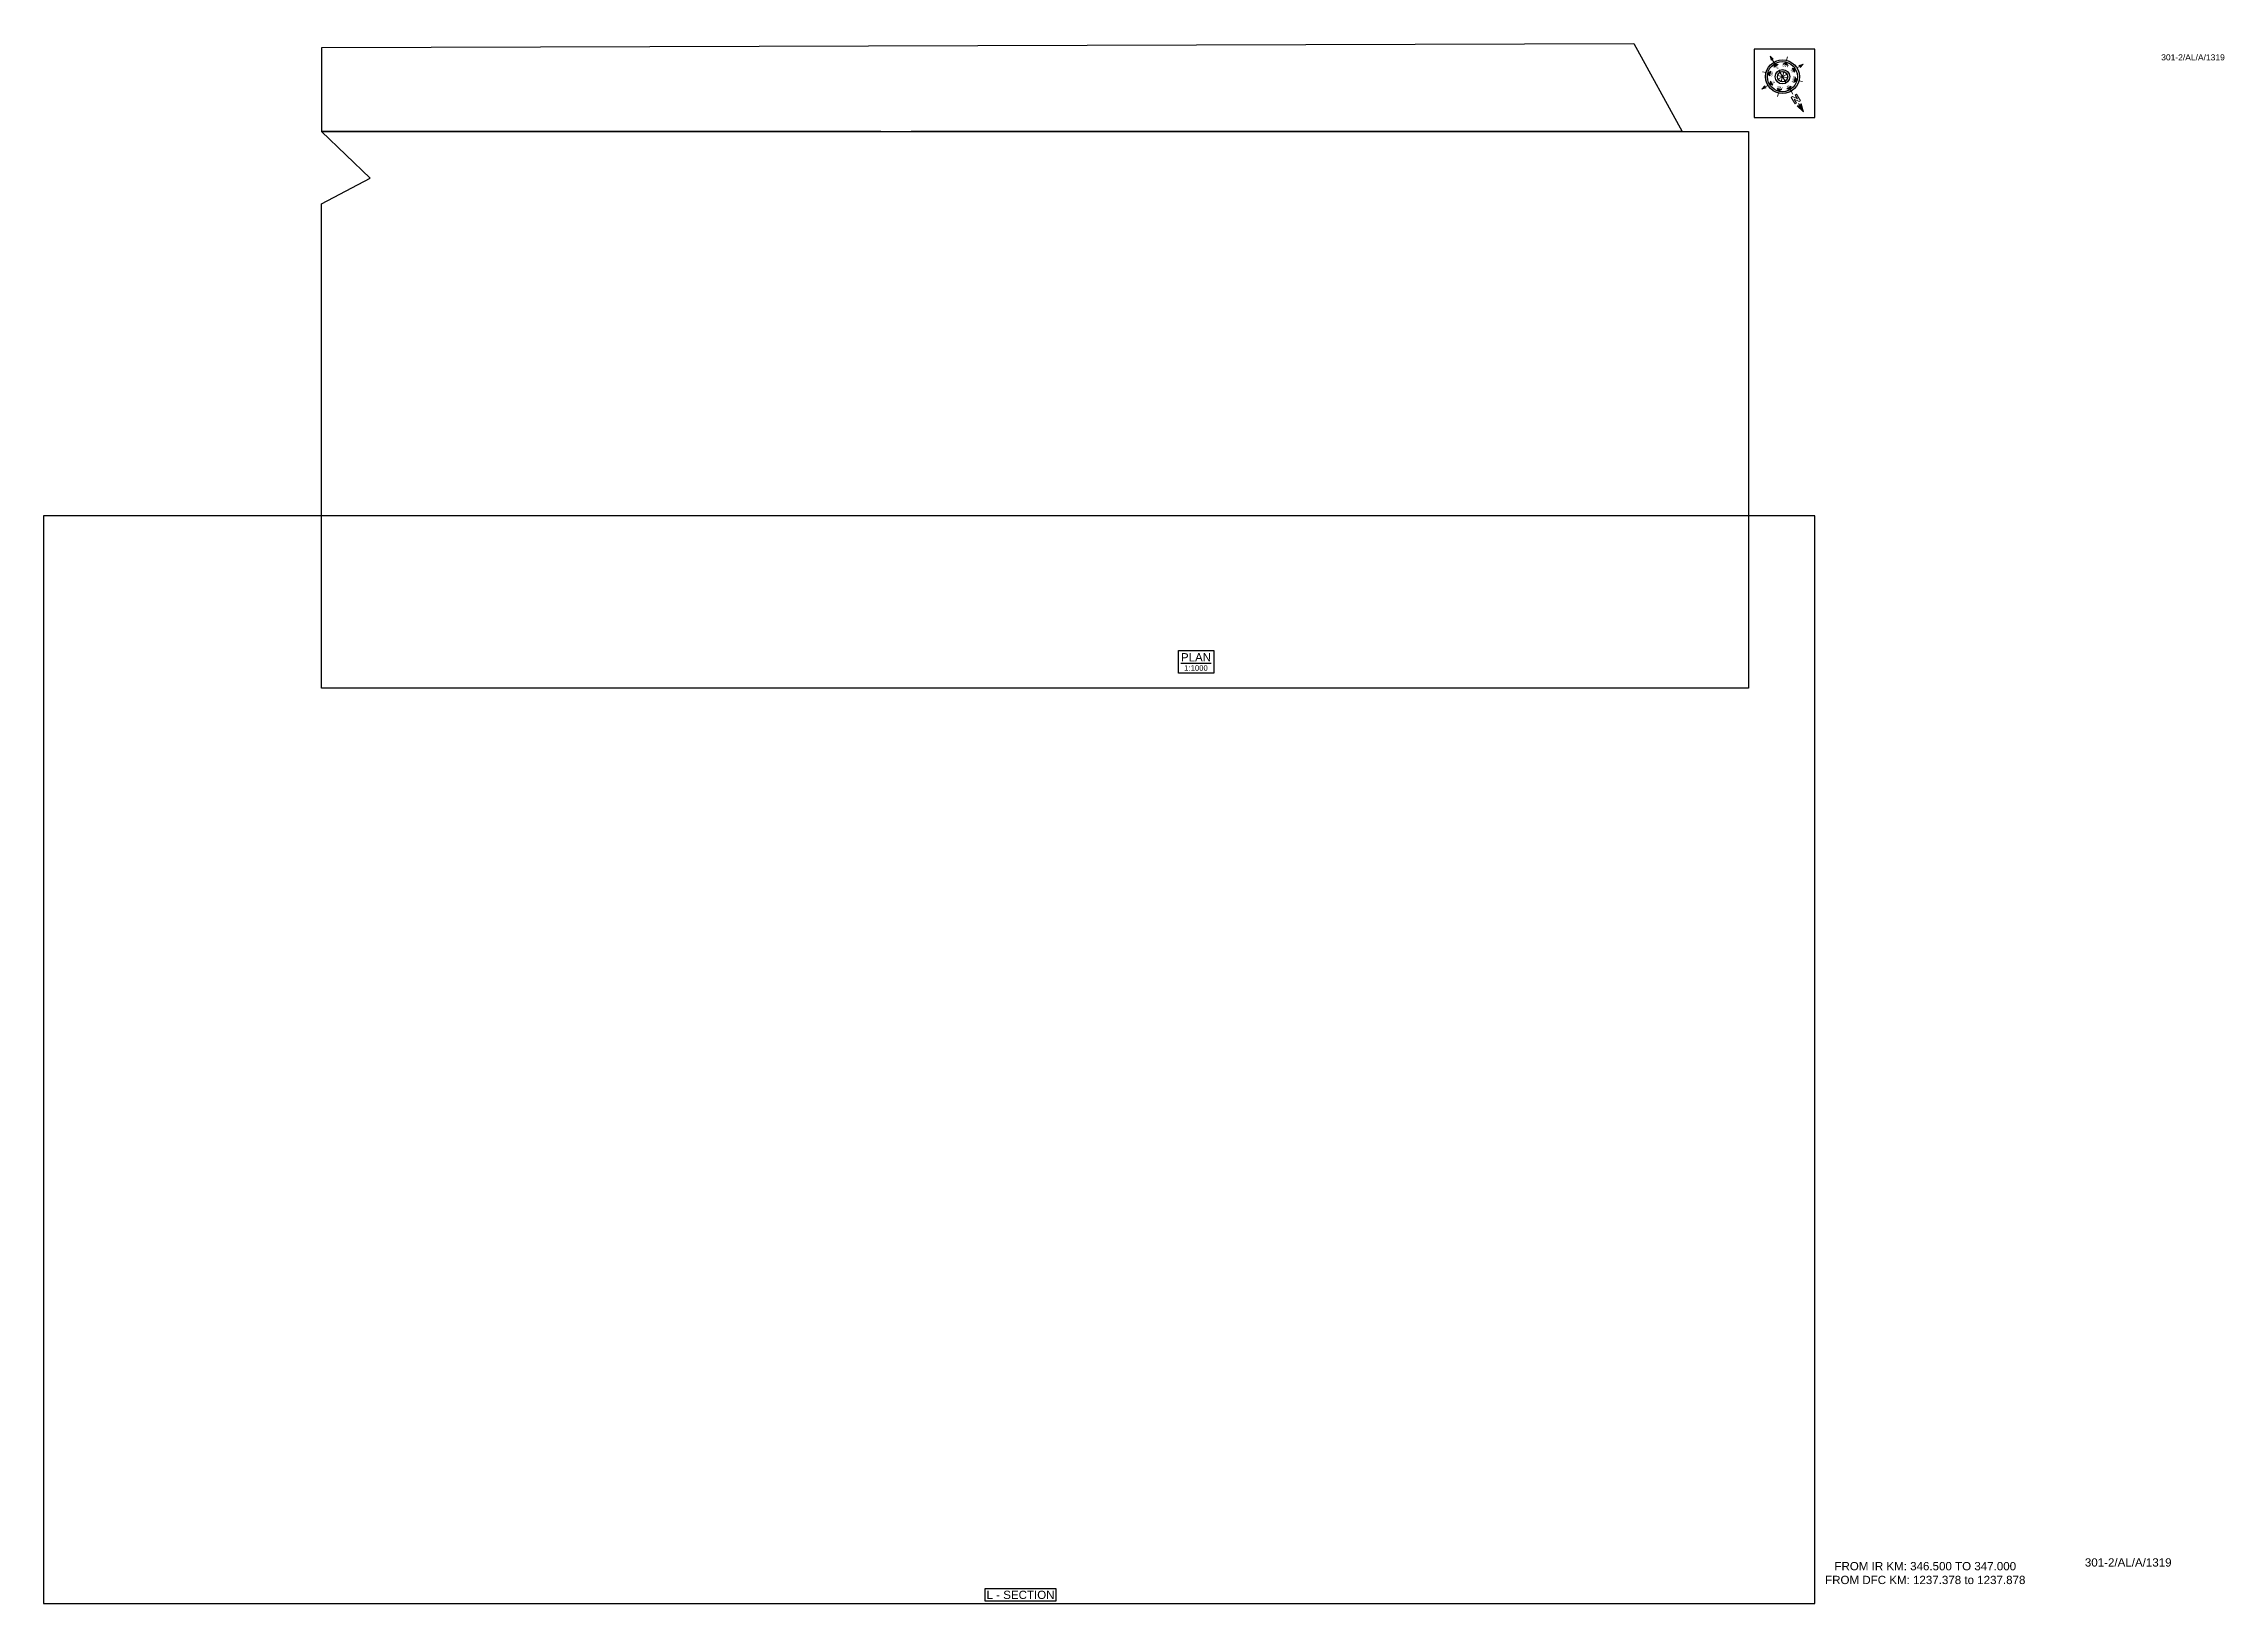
# Paper-space layout '1319' of a CAD drawing. Header units: metres. Extents: x 33 to 825, y 15 to 581.
import ezdxf
from ezdxf.enums import TextEntityAlignment as Align

# ---------------------------------------------------------------- set-up
doc = ezdxf.new("R2010")
doc.units = ezdxf.units.M
doc.header["$MEASUREMENT"] = 0
doc.layers.get('Defpoints').update_dxf_attribs({"color": 5})
doc.layers.add('title', color=7, linetype='Continuous')
doc.styles.get("Standard").update_dxf_attribs({"font": 'arial.ttf'})
doc.styles.add('Style-Arial', font='arial.ttf')

# ---------------------------------------------------------------- blocks, each defined once
blk = doc.blocks.new('N')
for points in [[(0, 8.41), (-0.49, 6.68), (0, 6.93)], [(0.49, 6.68), (0, 6.93), (0, 8.41)], [(-4.93, 0), (-4.07, 0.25), (-4.19, 0)], [(-4.07, -0.25), (-4.19, 0), (-4.93, 0)], [(-3.08, 0), (-2.59, 0.49), (-2.59, -0.49)], [(-2.18, 2.18), (-1.48, 2.18), (-2.18, 1.48)], [(0, 3.08), (0.49, 2.59), (-0.49, 2.59)], [(2.18, 2.18), (2.18, 1.48), (1.48, 2.18)], [(3.08, 0), (2.59, -0.49), (2.59, 0.49)], [(4.07, 0.25), (4.19, 0), (4.93, 0)], [(4.93, 0), (4.07, -0.25), (4.19, 0)], [(-2.18, -2.18), (-2.18, -1.48), (-1.48, -2.18)], [(0, -3.08), (-0.49, -2.59), (0.49, -2.59)], [(0, -4.93), (-0.25, -4.07), (0, -4.19)], [(0.25, -4.07), (0, -4.19), (0, -4.93)], [(2.18, -2.18), (1.48, -2.18), (2.18, -1.48)]]:
    blk.add_hatch(color=7).paths.add_polyline_path(points, flags=0)
h = blk.add_hatch(color=7)
h.paths.add_polyline_path([(0, -3.08), (0, -3.46, 1), (0, 3.46), (0, 3.08, -1)])
h.paths.add_polyline_path([(0, 1.05), (0, 1.48, 1), (0, -1.48), (0, -1.05, -1)])
at = {"color": 7, "linetype": 'ByBlock', "lineweight": 13}
for p, q in [((-0.61, 4.57), (-0.61, 6.12)), ((-0.61, 6.12), (-0.3, 6.12)), ((-0.3, 6.12), (0.32, 5.19)), ((0.32, 4.57), (-0.3, 5.5)), ((-0.3, 5.5), (-0.3, 4.57)), ((0.32, 5.19), (0.32, 6.12)), ((0.32, 6.12), (0.64, 6.12)), ((0.64, 6.12), (0.64, 4.57))]:
    blk.add_line(p, q, dxfattribs=at)
at = {"color": 7, "lineweight": 13}
for p, q in [((0, 6.41), (0, 7.28)), ((-3.46, 0), (-4.19, 0)), ((-2.45, 2.45), (-2.97, 2.97)), ((1.05, 0), (-1.05, 0)), ((-1.05, 0), (1.05, 0)), ((-0.74, 0.74), (0.74, -0.74)), ((0.74, 0.74), (-0.74, -0.74)), ((0.74, -0.74), (-0.74, 0.74)), ((-0.74, -0.74), (0.74, 0.74)), ((0, 3.46), (0, 4.19)), ((0, 3.46), (0, 3.08)), ((0, 1.05), (0, 1.48)), ((0, 1.05), (0, -1.05)), ((0, -1.05), (0, 1.05)), ((2.45, 2.45), (2.97, 2.97)), ((3.46, 0), (4.19, 0)), ((-2.45, -2.45), (-2.97, -2.97)), ((0, -1.05), (0, -1.48)), ((0, -3.46), (0, -3.08)), ((0, -3.46), (0, -4.19)), ((2.45, -2.45), (2.97, -2.97))]:
    blk.add_line(p, q, dxfattribs=at)
at = {"color": 7, "linetype": 'ByBlock', "lineweight": 13}
for points in [[(-0.3, 4.57), (-0.61, 4.57)], [(0.32, 4.57), (0.64, 4.57)]]:
    blk.add_lwpolyline(points, dxfattribs=at)
at = {"color": 7, "lineweight": 13}
for points in [[(0, 8.41), (-0.49, 6.68), (0, 6.93), (0, 6.93)], [(0.49, 6.68), (0, 6.93), (0, 8.41), (0, 8.41)], [(-4.93, 0), (-4.07, 0.25), (-4.19, 0), (-4.19, 0)], [(-4.07, -0.25), (-4.19, 0), (-4.93, 0), (-4.93, 0)], [(-3.08, 0), (-2.59, 0.49), (-2.59, -0.49), (-2.59, -0.49)], [(-2.18, 2.18), (-1.48, 2.18), (-2.18, 1.48), (-2.18, 1.48)], [(0, 3.08), (0.49, 2.59), (-0.49, 2.59), (-0.49, 2.59)], [(2.18, 2.18), (2.18, 1.48), (1.48, 2.18), (1.48, 2.18)], [(3.08, 0), (2.59, -0.49), (2.59, 0.49), (2.59, 0.49)], [(4.07, 0.25), (4.19, 0), (4.93, 0), (4.93, 0)], [(4.93, 0), (4.07, -0.25), (4.19, 0), (4.19, 0)], [(-2.18, -2.18), (-2.18, -1.48), (-1.48, -2.18), (-1.48, -2.18)], [(0, -3.08), (-0.49, -2.59), (0.49, -2.59), (0.49, -2.59)], [(0, -4.93), (-0.25, -4.07), (0, -4.19), (0, -4.19)], [(0.25, -4.07), (0, -4.19), (0, -4.93), (0, -4.93)], [(2.18, -2.18), (1.48, -2.18), (2.18, -1.48), (2.18, -1.48)]]:
    blk.add_lwpolyline(points, close=True, dxfattribs=at)
at = {"color": 7}
for radius in [3.46, 3.08, 1.48, 1.05]:
    blk.add_circle((0, 0), radius, dxfattribs=at)
for s, rotation, p in [('W', 90, (-2.1, 0)), ('NW', 45, (-1.48, 1.48)), ('NE', 315, (1.48, 1.48)), ('E', 270, (1.97, 0)), ('SW', 135, (-1.48, -1.48)), ('SE', 225, (1.48, -1.48))]:
    blk.add_text(s, height=0.6, rotation=rotation, dxfattribs=at).set_placement(p, align=Align.CENTER)
for s, p in [('N', (0, 2.1)), ('S', (0, -2.47))]:
    blk.add_text(s, height=0.6, dxfattribs=at).set_placement(p, align=Align.CENTER)

psp = doc.layouts.new('1319')

# ---------------------------------------------------------------- linework, layer by layer
psp.add_lwpolyline([(374.97, 15.79), (374.97, 20.4), (400.5, 20.4), (400.5, 15.79)], close=True)
at = {"layer": 'Defpoints'}
for points in [[(134.19, 579.6), (610.31, 581), (627.81, 549.1), (348.05, 549.1), (343, 548.97), (337.07, 549.1), (134.19, 549.1)], [(134.16, 522.84), (151.78, 532.17), (134.16, 549.1), (651.92, 549.1), (651.92, 347.06), (134.16, 347.06)], [(33.3, 15), (676, 15), (676, 409.7), (33.3, 409.7)]]:
    psp.add_lwpolyline(points, close=True, dxfattribs=at)
at = {"layer": 'title', "color": 7, "linetype": 'Continuous', "lineweight": -3}
psp.add_lwpolyline([(445.03, 360.75), (457.91, 360.75), (457.91, 352.6), (445.03, 352.6)], close=True, dxfattribs=at)

# ---------------------------------------------------------------- texts
at = {"style": 'Style-Arial'}
for height, p in [(2.2, (801.62, 574.91)), (3, (773.92, 28.36))]:
    psp.add_text('301-2/AL/A/1319', height=height, dxfattribs=at).set_placement(p)
at = {"insert": (663.59, 30.01), "char_height": 3, "attachment_point": 1, "style": 'Style-Arial'}
psp.add_mtext_dynamic_manual_height_columns('\\pxqc;FROM IR KM: 346.500 TO 347.000\\P{\\C1;FROM DFC KM: 1237.378 to 1237.878}', width=104.8357, gutter_width=17.5, heights=[0], dxfattribs=at)
at = {"layer": 'title', "color": 7, "linetype": 'Continuous', "lineweight": -3, "style": 'Style-Arial'}
for s, height, p in [('%%UPLAN', 3, (451.41, 358.31)), ('1:1000', 2, (451.41, 354.45))]:
    psp.add_text(s, height=height, dxfattribs=at).set_placement(p, align=Align.MIDDLE)
at = {"layer": 'title', "style": 'Style-Arial'}
psp.add_text('L - SECTION', height=3, rotation=0.00006, dxfattribs=at).set_placement((387.75, 18.1), align=Align.MIDDLE_CENTER)

# ---------------------------------------------------------------- viewports
at = {"layer": 'Defpoints', "view_twist_angle": 210.94268856}
vp = psp.add_viewport(center=(381, 564.98), size=(493.62, 32.03118), view_center_point=(1231466.57, -3231525.85), view_height=32.03118, status=4, dxfattribs=at)
vp.dxf.flags = 0x10000  # cut along an outline
vp.dxf.clipping_boundary_handle = psp.add_lwpolyline([(134.19, 579.6), (610.31, 581), (627.81, 549.1), (348.05, 549.1), (343, 548.97), (337.07, 549.1), (134.19, 549.1)], format="xyb", close=True, dxfattribs={"invisible": 1}).dxf.handle
vp = psp.add_viewport(center=(393.04, 448.08), size=(517.76, 202.0342), view_center_point=(1231478.64, -3231685.36), view_height=202.0342, dxfattribs=at)
vp.dxf.flags = 0x10000  # cut along an outline
vp.dxf.clipping_boundary_handle = psp.add_lwpolyline([(134.16, 522.84), (151.78, 532.17), (134.16, 549.1), (651.92, 549.1), (651.92, 347.06), (134.16, 347.06)], format="xyb", close=True, dxfattribs={"invisible": 1}).dxf.handle
at = {"layer": 'Defpoints'}
vp = psp.add_viewport(center=(354.65, 212.35), size=(642.7, 394.6978), view_center_point=(11213.72, -5039.35), view_height=394.6978, status=3, dxfattribs=at)
vp.dxf.flags = 0x10000  # cut along an outline
vp.dxf.clipping_boundary_handle = psp.add_lwpolyline([(33.3, 15), (676, 15), (676, 409.7), (33.3, 409.7)], format="xyb", close=True, dxfattribs={"invisible": 1}).dxf.handle

# ---------------------------------------------------------------- wipeouts: each hides what was drawn before it
psp.add_wipeout([(653.96, 579), (676, 579), (676, 554.19), (653.96, 554.19)])

# ---------------------------------------------------------------- next in the draw order: linework, layer by layer
psp.add_lwpolyline([(676, 579), (653.96, 579), (653.96, 554.19), (676, 554.19)], close=True)

# ---------------------------------------------------------------- next in the draw order: block references
at = {"xscale": 1.771541522973351, "yscale": 1.771541522973351, "zscale": 1.771541522973351, "rotation": 210.9426885564493}
psp.add_blockref('N', (664.2, 569), dxfattribs=at)

doc.saveas('drawing.dxf')
